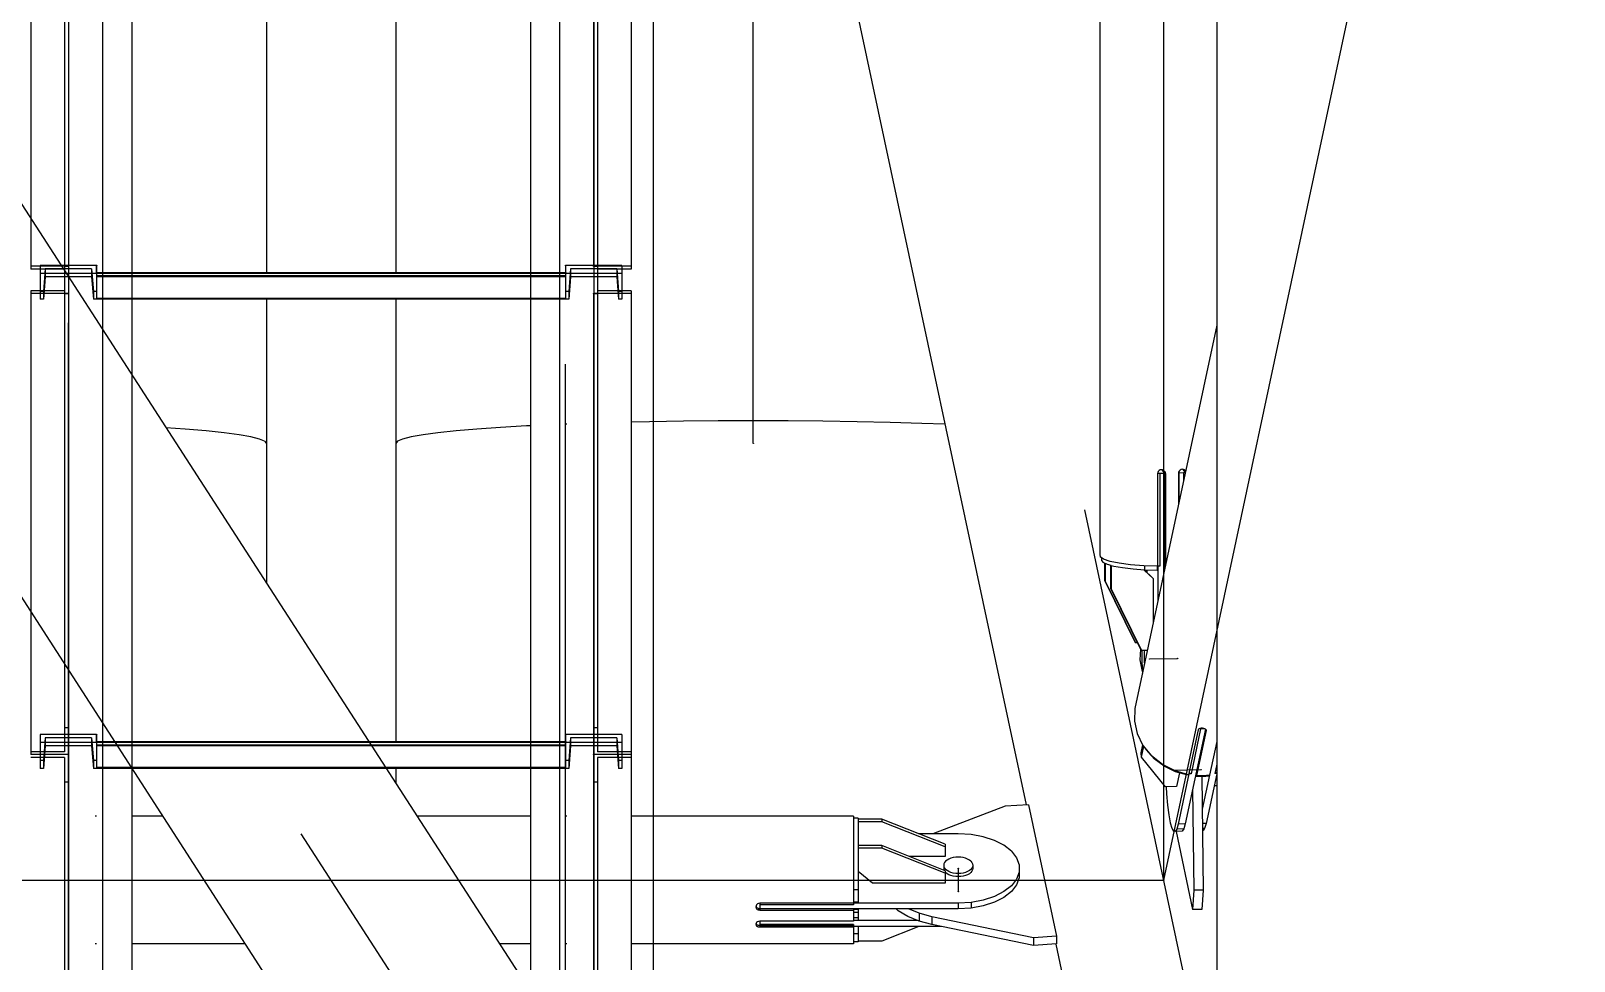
# Model space of a CAD drawing. Header units: millimetres. Extents: x 150209.93 to 150215.05, y 136675.65 to 136679.93.
# Drawn here: x 150211.3365 to 150211.4023, y 136676.5613 to 136676.6009 of the extents above; entities that cross this region are included whole.
import ezdxf

# ---------------------------------------------------------------- set-up
doc = ezdxf.new("R2010")
doc.units = ezdxf.units.MM
doc.header["$LTSCALE"] = 0.25
for name, pattern in [('CENTER', [50.8, 31.75, -6.35, 6.35, -6.35]), ('XKITLINE00', [0]), ('XKITLINE02', [4, 2, -2]), ('XKITLINE03', [6, 3, -1, 1, -1])]:
    doc.linetypes.add(name, pattern=pattern)

# ---------------------------------------------------------------- blocks, each defined once
blk = doc.blocks.new('çatıı')
at = {"color": 8, "linetype": 'CENTER'}
for p, q in [((12195, 4763.35), (12195, 6431.43)), ((12370, 3985.69), (12370, 5629.8)), ((12282.5, 4670.27), (12282.5, 5490.27)), ((12370, 4260.27), (11840, 5080.27)), ((12370, 4260.27), (12195, 5080.27)), ((12282.5, 4670.27), (12370, 5080.27)), ((12279.52, 4717.4), (12285.47, 4717.53)), ((12284.53, 4693.69), (12290.48, 4693.82)), ((12238.7, 4672.75), (12238.7, 4667.8)), ((11927.5, 4670.27), (12282.5, 4670.27))]:
    blk.add_line(p, q, dxfattribs=at)
at = {"color": 1, "linetype": 'XKITLINE03'}
for p, q in [((12049, 4289.12), (12049, 5553.53)), ((12160.98, 4289.11), (12160.98, 5553.53)), ((12054.98, 5549.66), (12055.01, 4280.28)), ((12154.98, 4280.28), (12154.98, 5549.66)), ((12049, 4896.99), (12049, 4801.11)), ((12160.98, 4801.11), (12160.98, 4896.99)), ((12055, 4799.57), (12055, 4801.27)), ((12154.98, 4801.27), (12154.98, 4799.57)), ((12055, 4799.75), (12154.98, 4799.75)), ((12049, 4795.3), (12049, 4697.01)), ((12160.98, 4697.01), (12160.98, 4795.3)), ((12055, 4699.58), (12055, 4701.28)), ((12055, 4699.76), (12154.98, 4699.76)), ((12154.98, 4701.28), (12154.98, 4699.58)), ((12049, 4697.01), (12049, 4601.13)), ((12160.98, 4601.13), (12160.98, 4697.01))]:
    blk.add_line(p, q, dxfattribs=at)
at = {"color": 116, "linetype": 'XKITLINE02', "true_color": 0x136734}
for p, q in [((12054.92, 5550.18), (12054.92, 4280.33)), ((12055.45, 5550.14), (12055.45, 4279.7)), ((12153.68, 5550.19), (12153.68, 4278.85)), ((12154.53, 5550.14), (12154.53, 4279.7)), ((12155.06, 5550.18), (12155.06, 4280.34)), ((12172.3, 5550.18), (12172.3, 4297.68)), ((12172.83, 5550.14), (12172.83, 4298.1)), ((12054.98, 5549.66), (12055.01, 4280.28)), ((12054.99, 5549.97), (12055.02, 4280.58)), ((12055.83, 5549.68), (12055.86, 4280.3)), ((12055.84, 5549.94), (12055.87, 4280.56)), ((12062.48, 5549.67), (12062.51, 4280.29)), ((12062.48, 5549.66), (12062.51, 4280.28)), ((12062.49, 5549.95), (12062.52, 4280.57)), ((12147.48, 5549.96), (12147.48, 4280.57)), ((12147.48, 5549.67), (12147.48, 4280.28)), ((12154.13, 5549.94), (12154.13, 4280.56)), ((12154.13, 5549.68), (12154.13, 4280.3)), ((12154.98, 5549.96), (12154.98, 4280.58)), ((12154.98, 5549.66), (12154.98, 4280.28)), ((12041, 4896.99), (12041, 4800.52)), ((12048.2, 4896.4), (12048.2, 4795.22)), ((12049, 4896.99), (12049, 4795.22)), ((12160.98, 4896.99), (12160.98, 4795.22)), ((12161.78, 4896.4), (12161.78, 4795.22)), ((12168.98, 4896.99), (12168.98, 4800.52)), ((12049, 4801.11), (12041, 4801.11)), ((12048.2, 4800.52), (12041, 4800.52)), ((12043, 4801.27), (12043, 4799.57)), ((12043, 4801.27), (12043, 4795.77)), ((12055, 4801.27), (12043, 4801.27)), ((12044.07, 4800.57), (12043.68, 4795.77)), ((12044.07, 4800.57), (12044.07, 4798.87)), ((12053.94, 4800.57), (12044.07, 4800.57)), ((12049, 4801.04), (12048.2, 4801.04)), ((12048.2, 4801.04), (12048.2, 4697.59)), ((12049, 4801.04), (12049, 4791.19)), ((12053.94, 4800.57), (12053.94, 4798.87)), ((12053.94, 4800.57), (12054.32, 4795.77)), ((12055, 4801.27), (12055, 4799.57)), ((12055, 4801.27), (12055, 4795.77)), ((12154.98, 4801.27), (12154.98, 4794.07)), ((12166.98, 4801.27), (12154.98, 4801.27)), ((12156.05, 4800.57), (12155.66, 4795.77)), ((12165.92, 4800.57), (12156.05, 4800.57)), ((12156.05, 4800.57), (12156.05, 4798.87)), ((12168.98, 4801.11), (12160.98, 4801.11)), ((12160.98, 4801.04), (12160.98, 4701.28)), ((12161.78, 4801.04), (12160.98, 4801.04)), ((12161.78, 4801.04), (12161.78, 4697.59)), ((12168.98, 4800.52), (12161.78, 4800.52)), ((12165.92, 4800.57), (12166.3, 4795.77)), ((12165.92, 4800.57), (12165.92, 4798.87)), ((12166.98, 4801.27), (12166.98, 4794.07)), ((12043, 4799.57), (12043, 4794.07)), ((12055, 4799.57), (12043, 4799.57)), ((12044.07, 4798.87), (12043.68, 4794.07)), ((12053.94, 4798.87), (12044.07, 4798.87)), ((12049, 4797.03), (12049, 4795.22)), ((12053.94, 4798.87), (12054.32, 4794.07)), ((12055, 4799.75), (12055, 4794.07)), ((12062.5, 4799.75), (12055, 4799.75)), ((12055, 4799.57), (12055, 4794.07)), ((12154.98, 4799.57), (12055, 4799.57)), ((12154.98, 4799.04), (12055, 4799.04)), ((12154.98, 4798.89), (12055, 4798.89)), ((12154.98, 4799.75), (12147.48, 4799.75)), ((12154.98, 4799.75), (12154.98, 4794.07)), ((12166.98, 4799.57), (12154.98, 4799.57)), ((12156.05, 4798.87), (12155.66, 4794.07)), ((12165.92, 4798.87), (12156.05, 4798.87)), ((12165.92, 4798.87), (12166.3, 4794.07)), ((12048.2, 4795.87), (12041, 4795.87)), ((12041, 4795.87), (12041, 4697.01)), ((12049, 4795.3), (12041, 4795.3)), ((12043, 4795.77), (12043, 4794.07)), ((12043.68, 4795.77), (12043, 4795.77)), ((12043.68, 4794.07), (12043, 4794.07)), ((12043.68, 4795.77), (12043.68, 4794.07)), ((12049, 4795.22), (12048.2, 4795.22)), ((12054.32, 4795.77), (12054.32, 4794.07)), ((12055, 4795.77), (12054.32, 4795.77)), ((12055, 4794.07), (12054.32, 4794.07)), ((12055, 4795.77), (12055, 4794.07)), ((12062.5, 4794.25), (12055, 4794.25)), ((12062.5, 4794.24), (12055, 4794.24)), ((12062.5, 4794.08), (12055, 4794.08)), ((12062.5, 4794.07), (12055, 4794.07)), ((12154.98, 4794.25), (12147.48, 4794.25)), ((12154.98, 4794.24), (12147.48, 4794.24)), ((12154.98, 4794.08), (12147.48, 4794.08)), ((12154.98, 4794.07), (12147.48, 4794.07)), ((12155.66, 4795.77), (12154.98, 4795.77)), ((12155.66, 4794.07), (12154.98, 4794.07)), ((12155.66, 4795.77), (12155.66, 4794.07)), ((12168.98, 4795.3), (12160.98, 4795.3)), ((12161.78, 4795.22), (12160.98, 4795.22)), ((12168.98, 4795.87), (12161.78, 4795.87)), ((12166.98, 4795.77), (12166.3, 4795.77)), ((12166.3, 4795.77), (12166.3, 4794.07)), ((12166.98, 4794.07), (12166.3, 4794.07)), ((12168.98, 4795.87), (12168.98, 4697.01)), ((12041, 4793.15), (12041, 4697.59)), ((12048.2, 4792.43), (12048.2, 4702.75)), ((12049, 4791.19), (12049, 4697.01)), ((12056.3, 4787.51), (12056.3, 4703.65)), ((12062.5, 4777.92), (12062.51, 4694.05)), ((12049, 4702.75), (12048.2, 4702.75)), ((12160.98, 4702.75), (12160.98, 4697.01)), ((12161.78, 4702.75), (12160.98, 4702.75)), ((12161.78, 4702.75), (12161.78, 4697.59)), ((12043, 4701.28), (12043, 4699.58)), ((12043, 4701.28), (12043, 4695.78)), ((12055, 4701.28), (12043, 4701.28)), ((12043, 4699.58), (12043, 4694.08)), ((12055, 4699.58), (12043, 4699.58)), ((12044.07, 4700.58), (12043.68, 4695.78)), ((12044.07, 4698.88), (12043.68, 4694.08)), ((12044.07, 4700.58), (12044.07, 4698.88)), ((12053.94, 4700.58), (12044.07, 4700.58)), ((12053.94, 4698.88), (12044.07, 4698.88)), ((12053.94, 4700.58), (12053.94, 4698.88)), ((12053.94, 4700.58), (12054.32, 4695.78)), ((12053.94, 4698.88), (12054.32, 4694.08)), ((12055, 4701.28), (12055, 4699.58)), ((12055, 4701.28), (12055, 4695.78)), ((12055, 4699.76), (12055, 4694.08)), ((12113.02, 4699.76), (12055, 4699.76)), ((12055, 4699.58), (12055, 4694.08)), ((12154.98, 4699.58), (12055, 4699.58)), ((12154.98, 4699.05), (12055, 4699.05)), ((12154.98, 4698.9), (12055, 4698.9)), ((12154.98, 4699.76), (12147.48, 4699.76)), ((12154.98, 4701.28), (12154.98, 4694.08)), ((12166.98, 4701.28), (12154.98, 4701.28)), ((12154.98, 4699.76), (12154.98, 4694.08)), ((12166.98, 4699.58), (12154.98, 4699.58)), ((12156.05, 4700.58), (12155.66, 4695.78)), ((12156.05, 4698.88), (12155.66, 4694.08)), ((12165.92, 4700.58), (12156.05, 4700.58)), ((12156.05, 4700.58), (12156.05, 4698.88)), ((12165.92, 4698.88), (12156.05, 4698.88)), ((12165.92, 4700.58), (12166.3, 4695.78)), ((12165.92, 4700.58), (12165.92, 4698.88)), ((12165.92, 4698.88), (12166.3, 4694.08)), ((12166.98, 4701.28), (12166.98, 4694.08)), ((12048.2, 4697.59), (12041, 4697.59)), ((12049, 4697.01), (12041, 4697.01)), ((12049, 4697.01), (12041, 4697.01)), ((12048.2, 4696.43), (12041, 4696.43)), ((12043, 4695.78), (12043, 4694.08)), ((12043.68, 4695.78), (12043, 4695.78)), ((12043.68, 4695.78), (12043.68, 4694.08)), ((12048.2, 4696.43), (12048.2, 4691.13)), ((12048.2, 4696.43), (12048.2, 4595.25)), ((12049, 4697.01), (12049, 4691.13)), ((12049, 4697.01), (12049, 4595.25)), ((12054.32, 4695.78), (12054.32, 4694.08)), ((12055, 4695.78), (12054.32, 4695.78)), ((12055, 4695.78), (12055, 4694.08)), ((12155.66, 4695.78), (12154.98, 4695.78)), ((12155.66, 4695.78), (12155.66, 4694.08)), ((12168.98, 4697.01), (12160.98, 4697.01)), ((12160.98, 4697.01), (12160.98, 4595.25)), ((12168.98, 4697.01), (12160.98, 4697.01)), ((12168.98, 4697.59), (12161.78, 4697.59)), ((12161.78, 4696.42), (12161.78, 4595.25)), ((12168.98, 4696.42), (12161.78, 4696.42)), ((12166.98, 4695.78), (12166.3, 4695.78)), ((12166.3, 4695.78), (12166.3, 4694.08)), ((12168.98, 4697.59), (12168.98, 4697.01)), ((12168.98, 4697.01), (12168.98, 4600.55)), ((12043.68, 4694.08), (12043, 4694.08)), ((12055, 4694.08), (12054.32, 4694.08)), ((12116.57, 4694.26), (12055, 4694.26)), ((12116.58, 4694.25), (12055, 4694.25)), ((12116.68, 4694.09), (12055, 4694.09)), ((12116.69, 4694.08), (12055, 4694.08)), ((12154.98, 4694.26), (12147.48, 4694.26)), ((12154.98, 4694.25), (12147.48, 4694.25)), ((12154.98, 4694.09), (12147.48, 4694.09)), ((12154.98, 4694.08), (12147.48, 4694.08)), ((12155.66, 4694.08), (12154.98, 4694.08)), ((12166.98, 4694.08), (12166.3, 4694.08)), ((12049, 4691.13), (12048.2, 4691.13)), ((12161.78, 4691.13), (12160.98, 4691.13))]:
    blk.add_line(p, q, dxfattribs=at)
at = {"color": 7, "linetype": 'XKITLINE00'}
for p, q in [((12056.3, 5057.42), (12056.3, 4787.51)), ((12062.5, 5057.42), (12062.5, 4777.92)), ((12147.48, 5057.42), (12147.48, 4646.44)), ((12153.68, 5057.42), (12153.68, 4636.85)), ((12173.68, 5057.42), (12173.68, 4605.91)), ((12147.48, 4799.75), (12062.5, 4799.75)), ((12147.48, 4794.25), (12062.5, 4794.25)), ((12147.48, 4794.24), (12062.5, 4794.24)), ((12147.48, 4794.08), (12062.5, 4794.08)), ((12147.48, 4794.07), (12062.5, 4794.07)), ((12056.3, 4703.65), (12056.3, 4283.12)), ((12147.48, 4699.76), (12113.02, 4699.76)), ((12062.51, 4694.05), (12062.52, 4283.12)), ((12147.48, 4694.26), (12116.57, 4694.26)), ((12147.48, 4694.25), (12116.58, 4694.25)), ((12147.48, 4694.09), (12116.68, 4694.09)), ((12147.48, 4694.08), (12116.69, 4694.08))]:
    blk.add_line(p, q, dxfattribs=at)
at = {"color": 8, "linetype": 'XKITLINE00'}
for p, q in [((12268.91, 5047.97), (12268.91, 4739.66)), ((12293.8, 5034.81), (12293.8, 4464.85)), ((12190.89, 4978.11), (12253.17, 4686.31)), ((12091.2, 4894.06), (12091.2, 4799.75)), ((12118.8, 4894.06), (12118.8, 4799.75)), ((12008.14, 4862.09), (12239.82, 4503.64)), ((11970.17, 4836.91), (12201.85, 4478.46)), ((12091.2, 4794.07), (12091.2, 4763.35)), ((12118.8, 4794.07), (12118.8, 4763.35)), ((12293.8, 4788.57), (12276.35, 4706.82)), ((12147.48, 4767.12), (12146.65, 4767.08)), ((12155.27, 4767.46), (12154.98, 4767.45)), ((12155.27, 4767.46), (12154.98, 4767.45)), ((12172.88, 4767.97), (12168.98, 4767.88)), ((12172.88, 4767.97), (12168.98, 4767.88)), ((12180.13, 4768.09), (12172.88, 4767.97)), ((12180.13, 4768.09), (12172.88, 4767.97)), ((12187.53, 4768.16), (12180.13, 4768.09)), ((12187.53, 4768.15), (12180.13, 4768.09)), ((12195, 4768.18), (12187.53, 4768.16)), ((12195, 4768.18), (12187.53, 4768.15)), ((12202.46, 4768.16), (12195, 4768.18)), ((12202.46, 4768.15), (12195, 4768.18)), ((12209.86, 4768.09), (12202.46, 4768.16)), ((12209.86, 4768.09), (12202.46, 4768.15)), ((12217.12, 4767.97), (12209.86, 4768.09)), ((12217.12, 4767.97), (12209.86, 4768.09)), ((12224.16, 4767.81), (12217.12, 4767.97)), ((12224.16, 4767.81), (12217.12, 4767.97)), ((12230.92, 4767.61), (12224.16, 4767.81)), ((12230.92, 4767.61), (12224.16, 4767.81)), ((12235.86, 4767.42), (12230.92, 4767.61)), ((12235.86, 4767.42), (12230.92, 4767.61)), ((12073.9, 4766.41), (12069.75, 4766.7)), ((12073.9, 4766.41), (12069.75, 4766.7)), ((12078.35, 4766.03), (12073.9, 4766.41)), ((12078.35, 4766.03), (12073.9, 4766.41)), ((12082.2, 4765.63), (12078.35, 4766.03)), ((12082.2, 4765.63), (12078.35, 4766.03)), ((12085.39, 4765.2), (12082.2, 4765.63)), ((12085.39, 4765.2), (12082.2, 4765.63)), ((12087.91, 4764.75), (12085.39, 4765.2)), ((12087.91, 4764.75), (12085.39, 4765.2)), ((12089.73, 4764.29), (12087.91, 4764.75)), ((12089.73, 4764.29), (12087.91, 4764.75)), ((12090.83, 4763.83), (12089.73, 4764.29)), ((12090.83, 4763.83), (12089.73, 4764.29)), ((12090.83, 4763.83), (12091.2, 4763.35)), ((12090.83, 4763.83), (12091.2, 4763.35)), ((12119.16, 4763.83), (12118.8, 4763.35)), ((12119.16, 4763.83), (12118.8, 4763.35)), ((12120.26, 4764.29), (12119.16, 4763.83)), ((12120.26, 4764.29), (12119.16, 4763.83)), ((12122.08, 4764.75), (12120.26, 4764.29)), ((12122.08, 4764.75), (12120.26, 4764.29)), ((12124.6, 4765.2), (12122.08, 4764.75)), ((12124.6, 4765.2), (12122.08, 4764.75)), ((12127.79, 4765.63), (12124.6, 4765.2)), ((12127.79, 4765.63), (12124.6, 4765.2)), ((12131.64, 4766.03), (12127.79, 4765.63)), ((12131.64, 4766.03), (12127.79, 4765.63)), ((12136.09, 4766.41), (12131.64, 4766.03)), ((12136.09, 4766.41), (12131.64, 4766.03)), ((12141.11, 4766.77), (12136.09, 4766.41)), ((12141.11, 4766.76), (12136.09, 4766.41)), ((12146.65, 4767.08), (12141.11, 4766.77)), ((12091.2, 4763.35), (12091.2, 4733.53)), ((12118.8, 4763.35), (12118.8, 4699.76)), ((12281.32, 4757.38), (12281.22, 4757.15)), ((12281.51, 4757.57), (12281.32, 4757.38)), ((12281.75, 4757.69), (12281.51, 4757.57)), ((12282.01, 4757.73), (12281.75, 4757.69)), ((12282.27, 4757.69), (12282.01, 4757.73)), ((12282.12, 4757.71), (12282.71, 4756.96)), ((12282.2, 4757.7), (12282.2, 4757.61)), ((12282.51, 4757.57), (12282.27, 4757.69)), ((12282.28, 4757.69), (12282.28, 4757.52)), ((12282.7, 4757.39), (12282.51, 4757.57)), ((12282.65, 4757.44), (12282.75, 4757.26)), ((12282.7, 4757.39), (12282.82, 4757.16)), ((12282.75, 4757.26), (12282.79, 4757)), ((12282.75, 4757.26), (12282.82, 4757.16)), ((12285.8, 4757.46), (12285.68, 4757.22)), ((12285.98, 4757.65), (12285.8, 4757.46)), ((12286.21, 4757.78), (12285.98, 4757.65)), ((12286.47, 4757.83), (12286.21, 4757.78)), ((12286.73, 4757.8), (12286.47, 4757.83)), ((12286.58, 4757.82), (12287.09, 4757.16)), ((12286.96, 4757.69), (12286.73, 4757.8)), ((12287.12, 4757.53), (12286.96, 4757.69)), ((12287.09, 4757.57), (12287.15, 4757.44)), ((12287.14, 4757.51), (12287.16, 4757.47)), ((12281.22, 4757.15), (12281.15, 4756.89)), ((12281.15, 4756.89), (12281.15, 4737.18)), ((12281.18, 4756.99), (12281.19, 4756.97)), ((12281.68, 4756.94), (12281.19, 4756.97)), ((12281.19, 4756.97), (12281.19, 4737.25)), ((12282.71, 4756.96), (12281.68, 4756.94)), ((12281.68, 4756.94), (12281.68, 4737.22)), ((12282.71, 4756.96), (12282.71, 4736.65)), ((12282.79, 4757), (12282.79, 4737.28)), ((12282.79, 4757), (12282.87, 4756.9)), ((12282.82, 4757.16), (12282.87, 4756.9)), ((12282.87, 4756.9), (12282.87, 4737.35)), ((12285.68, 4757.22), (12285.64, 4756.96)), ((12285.64, 4756.96), (12285.64, 4750.36)), ((12285.66, 4757.06), (12285.69, 4757.02)), ((12286.73, 4757.05), (12285.69, 4757.02)), ((12285.69, 4757.02), (12285.69, 4750.59)), ((12287.08, 4757.09), (12286.73, 4757.05)), ((12286.73, 4757.05), (12286.73, 4755.46)), ((12282.71, 4740.97), (12282.79, 4740.88)), ((12268.91, 4739.66), (12268.96, 4739.15)), ((12269.7, 4738.66), (12268.96, 4739.15)), ((12269.25, 4738.96), (12269.25, 4738.4)), ((12269.25, 4738.4), (12269.6, 4737.95)), ((12270.5, 4737.52), (12269.6, 4737.95)), ((12271.07, 4738.2), (12269.7, 4738.66)), ((12269.88, 4737.82), (12269.88, 4734.19)), ((12270.01, 4737.76), (12270.01, 4734.02)), ((12271.31, 4737.3), (12270.5, 4737.52)), ((12273.02, 4737.8), (12271.07, 4738.2)), ((12275.45, 4737.49), (12273.02, 4737.8)), ((12271.18, 4737.33), (12271.18, 4732.53)), ((12271.31, 4737.3), (12271.31, 4737.29)), ((12271.31, 4737.29), (12271.31, 4732.36)), ((12271.33, 4737.29), (12271.31, 4737.29)), ((12271.9, 4737.13), (12271.33, 4737.29)), ((12273.74, 4736.8), (12271.9, 4737.13)), ((12275.96, 4736.53), (12273.74, 4736.8)), ((12278.23, 4737.28), (12275.45, 4737.49)), ((12278.44, 4736.35), (12275.96, 4736.53)), ((12281.15, 4737.18), (12278.23, 4737.28)), ((12280.24, 4734.53), (12278.36, 4736.36)), ((12280.11, 4734.69), (12278.4, 4736.35)), ((12278.44, 4737.27), (12278.44, 4736.35)), ((12281.1, 4736.26), (12278.44, 4736.35)), ((12278.93, 4736.19), (12278.78, 4736.34)), ((12278.82, 4736.34), (12278.93, 4736.19)), ((12278.93, 4736.19), (12278.93, 4735.83)), ((12280.11, 4734.69), (12280.24, 4734.53)), ((12280.24, 4734.53), (12280.24, 4725.04)), ((12281.1, 4737.18), (12281.1, 4736.26)), ((12281.68, 4737.22), (12281.19, 4737.25)), ((12281.19, 4737.25), (12281.23, 4737.21)), ((12281.68, 4737.22), (12281.23, 4737.21)), ((12281.23, 4737.21), (12281.23, 4729.68)), ((12282.71, 4737.37), (12282.82, 4737.23)), ((12282.79, 4737.28), (12282.84, 4737.22)), ((12269.88, 4734.19), (12276.33, 4721.02)), ((12269.88, 4734.19), (12270.01, 4734.02)), ((12270.01, 4734.02), (12276.46, 4720.85)), ((12271.18, 4732.53), (12277.63, 4719.36)), ((12271.18, 4732.53), (12271.31, 4732.36)), ((12271.31, 4732.36), (12277.76, 4719.19)), ((12276.33, 4721.02), (12276.46, 4720.85)), ((12276.89, 4720.86), (12276.46, 4720.85)), ((12277.55, 4719.52), (12277.4, 4717.24)), ((12277.63, 4719.36), (12277.76, 4719.19)), ((12279, 4719.22), (12277.76, 4719.19)), ((12277.82, 4719.19), (12277.85, 4716.84)), ((12278.33, 4718.42), (12278.32, 4717.9)), ((12278.32, 4717.9), (12278.33, 4717.36)), ((12278.35, 4718.91), (12278.33, 4718.42)), ((12278.37, 4719.21), (12278.35, 4718.91)), ((12277.4, 4717.24), (12277.94, 4714.7)), ((12277.85, 4716.84), (12277.95, 4714.34)), ((12278.33, 4717.36), (12278.35, 4716.82)), ((12278.35, 4716.82), (12278.38, 4716.32)), ((12276.35, 4706.82), (12276.25, 4704.15)), ((12276.25, 4704.15), (12276.84, 4701.49)), ((12276.84, 4701.49), (12278.07, 4698.98)), ((12291.39, 4702.45), (12287.07, 4682.23)), ((12289.83, 4702.32), (12287.79, 4692.72)), ((12290.37, 4702.49), (12288.32, 4692.9)), ((12291.43, 4702.42), (12289.44, 4693.11)), ((12291.53, 4702.17), (12289.49, 4692.58)), ((12289.92, 4702.42), (12289.83, 4702.32)), ((12290.05, 4702.53), (12289.92, 4702.42)), ((12290.25, 4702.61), (12290.05, 4702.53)), ((12290.37, 4702.49), (12290.18, 4702.58)), ((12290.5, 4702.65), (12290.25, 4702.61)), ((12291.28, 4702.51), (12290.37, 4702.49)), ((12290.77, 4702.65), (12290.5, 4702.65)), ((12291.03, 4702.61), (12290.77, 4702.65)), ((12291.25, 4702.53), (12291.03, 4702.61)), ((12291.42, 4702.42), (12291.25, 4702.53)), ((12291.37, 4702.36), (12291.38, 4702.22)), ((12291.42, 4702.42), (12291.52, 4702.3)), ((12291.52, 4702.3), (12291.53, 4702.17)), ((12278.01, 4699.11), (12277.64, 4697.36)), ((12278.22, 4698.81), (12277.72, 4696.48)), ((12278.07, 4698.98), (12279.89, 4696.75)), ((12278.5, 4698.46), (12278.77, 4698.01)), ((12293.8, 4699.82), (12292.26, 4692.64)), ((12277.64, 4697.36), (12277.72, 4696.48)), ((12277.72, 4696.48), (12282.78, 4690.15)), ((12278.77, 4698.01), (12279.74, 4696.93)), ((12282.21, 4694.9), (12279.89, 4696.75)), ((12279.96, 4696.7), (12280.5, 4696.1)), ((12282.62, 4694.52), (12280.5, 4696.1)), ((12284.91, 4693.53), (12282.21, 4694.9)), ((12293.8, 4695), (12293.37, 4693.01)), ((12118.8, 4694.08), (12118.8, 4690.83)), ((12285.04, 4693.34), (12282.62, 4694.52)), ((12287.79, 4692.72), (12284.91, 4693.53)), ((12285.07, 4693.48), (12285.04, 4693.34)), ((12287.65, 4692.6), (12285.04, 4693.34)), ((12285.88, 4693.1), (12285.26, 4690.21)), ((12287.87, 4692.89), (12285.59, 4682.2)), ((12287.68, 4692.75), (12287.65, 4692.6)), ((12287.86, 4693.05), (12287.87, 4692.89)), ((12288.32, 4692.9), (12287.87, 4693.11)), ((12288.32, 4692.9), (12287.87, 4692.89)), ((12289.34, 4692.56), (12289.28, 4692.56)), ((12289.32, 4692.77), (12289.36, 4692.38)), ((12289.46, 4692.86), (12289.36, 4692.38)), ((12290.06, 4692.35), (12289.36, 4692.38)), ((12289.43, 4693.25), (12289.46, 4692.86)), ((12289.44, 4693.11), (12289.49, 4692.58)), ((12290.89, 4692.47), (12289.49, 4692.58)), ((12290.1, 4692.53), (12290.06, 4692.35)), ((12290.75, 4692.34), (12290.06, 4692.35)), ((12290.61, 4692.34), (12290.91, 4668.15)), ((12292.26, 4692.64), (12290.7, 4685.35)), ((12291.45, 4692.38), (12290.75, 4692.34)), ((12292.26, 4692.64), (12290.89, 4692.47)), ((12291.48, 4692.55), (12291.45, 4692.38)), ((12292.14, 4692.44), (12291.45, 4692.38)), ((12293.8, 4692.91), (12291.54, 4682.33)), ((12292.18, 4692.63), (12292.14, 4692.44)), ((12293.8, 4693.25), (12293.37, 4693.01)), ((12293.8, 4693.02), (12293.37, 4693.01)), ((12293.79, 4692.87), (12293.8, 4692.76)), ((12285.26, 4690.21), (12282.78, 4690.15)), ((12283, 4690.16), (12283.09, 4688.64)), ((12283.09, 4688.64), (12283.31, 4686.24)), ((12288.66, 4689.67), (12288.93, 4668.11)), ((12293.69, 4690.39), (12293.26, 4690.38)), ((12293.8, 4690.48), (12293.69, 4690.39)), ((12248.73, 4686.01), (12233.31, 4680.15)), ((12253.7, 4686.34), (12248.73, 4686.01)), ((12253.7, 4686.34), (12259.68, 4658.31)), ((12283.31, 4686.24), (12283.58, 4684.16)), ((12055.01, 4683.89), (12054.72, 4683.89)), ((12069.07, 4683.89), (12062.51, 4683.89)), ((12147.48, 4683.89), (12123.28, 4683.89)), ((12155.27, 4683.89), (12154.98, 4683.89)), ((12216.4, 4683.89), (12168.98, 4683.89)), ((12216.4, 4683.89), (12216.4, 4665.33)), ((12217.4, 4683.47), (12216.4, 4683.47)), ((12217.4, 4683.47), (12217.4, 4683.28)), ((12217.4, 4683.28), (12217.4, 4683.26)), ((12222.4, 4683.28), (12217.4, 4683.28)), ((12217.4, 4683.26), (12217.4, 4677.1)), ((12222.4, 4682.72), (12217.4, 4682.72)), ((12222.4, 4683.28), (12222.4, 4682.72)), ((12235.9, 4677.92), (12222.4, 4683.28)), ((12235.9, 4677.36), (12222.4, 4682.72)), ((12283.58, 4684.16), (12283.9, 4682.5)), ((12283.9, 4682.5), (12284.24, 4681.33)), ((12285.59, 4682.2), (12285.29, 4681.14)), ((12287.07, 4682.23), (12285.59, 4682.2)), ((12287.07, 4682.23), (12286.77, 4681.17)), ((12291.54, 4682.33), (12290.74, 4682.31)), ((12291.54, 4682.33), (12291.23, 4681.27)), ((12238.7, 4680.15), (12230.28, 4680.15)), ((12241.42, 4679.99), (12238.7, 4680.15)), ((12244.02, 4679.51), (12241.42, 4679.99)), ((12246.4, 4678.74), (12244.02, 4679.51)), ((12248.43, 4677.7), (12246.4, 4678.74)), ((12284.24, 4681.33), (12284.6, 4680.7)), ((12284.95, 4680.63), (12284.6, 4680.7)), ((12285.29, 4681.14), (12284.95, 4680.63)), ((12286.44, 4680.67), (12284.95, 4680.63)), ((12285.14, 4680.64), (12288.66, 4663.97)), ((12286.77, 4681.17), (12285.29, 4681.14)), ((12286.77, 4681.17), (12286.44, 4680.67)), ((12291.23, 4681.27), (12290.75, 4681.26)), ((12290.9, 4680.77), (12290.76, 4680.76)), ((12291.23, 4681.27), (12290.9, 4680.77)), ((12217.55, 4677.64), (12217.4, 4677.77)), ((12222.4, 4677.64), (12217.4, 4677.64)), ((12217.4, 4677.1), (12217.4, 4677.07)), ((12222.4, 4677.07), (12217.4, 4677.07)), ((12217.4, 4677.07), (12217.4, 4677.05)), ((12217.4, 4677.05), (12217.4, 4670.89)), ((12222.4, 4677.64), (12222.4, 4677.07)), ((12235.9, 4672.27), (12222.4, 4677.64)), ((12235.9, 4671.71), (12222.4, 4677.07)), ((12235.9, 4675.29), (12228.29, 4675.29)), ((12235.9, 4677.92), (12235.9, 4675.29)), ((12237.63, 4675.06), (12237.15, 4674.93)), ((12238.16, 4675.13), (12237.63, 4675.06)), ((12238.7, 4675.16), (12238.16, 4675.13)), ((12239.23, 4675.13), (12238.7, 4675.16)), ((12239.76, 4675.06), (12239.23, 4675.13)), ((12240.25, 4674.93), (12239.76, 4675.06)), ((12250.04, 4676.45), (12248.43, 4677.7)), ((12250.04, 4676.45), (12251.15, 4675.04)), ((12251.15, 4675.04), (12251.72, 4673.52)), ((12220.4, 4669.64), (12217.4, 4672.12)), ((12235.64, 4673.71), (12235.6, 4673.41)), ((12235.6, 4673.41), (12235.64, 4673.11)), ((12235.6, 4673.41), (12235.6, 4672.75)), ((12235.6, 4672.75), (12235.64, 4672.45)), ((12235.78, 4674.01), (12235.64, 4673.71)), ((12235.64, 4673.11), (12235.78, 4672.81)), ((12235.64, 4672.45), (12235.69, 4672.36)), ((12236.01, 4674.29), (12235.78, 4674.01)), ((12235.78, 4672.81), (12236.01, 4672.54)), ((12235.9, 4672.27), (12235.9, 4669.64)), ((12235.9, 4672.01), (12236.01, 4671.87)), ((12236.32, 4674.54), (12236.01, 4674.29)), ((12236.32, 4672.29), (12236.01, 4672.54)), ((12236.32, 4671.62), (12236.01, 4671.87)), ((12236.7, 4674.75), (12236.32, 4674.54)), ((12236.7, 4672.07), (12236.32, 4672.29)), ((12237.15, 4674.93), (12236.7, 4674.75)), ((12237.15, 4671.89), (12236.7, 4672.07)), ((12237.63, 4671.77), (12237.15, 4671.89)), ((12238.16, 4671.69), (12237.63, 4671.77)), ((12239.76, 4671.77), (12239.23, 4671.69)), ((12240.25, 4671.89), (12239.76, 4671.77)), ((12240.69, 4674.75), (12240.25, 4674.93)), ((12240.69, 4672.07), (12240.25, 4671.89)), ((12241.07, 4674.54), (12240.69, 4674.75)), ((12241.07, 4672.29), (12240.69, 4672.07)), ((12241.38, 4674.29), (12241.07, 4674.54)), ((12241.38, 4672.54), (12241.07, 4672.29)), ((12241.38, 4671.87), (12241.07, 4671.62)), ((12241.38, 4674.29), (12241.61, 4674.01)), ((12241.61, 4672.81), (12241.38, 4672.54)), ((12241.61, 4672.15), (12241.38, 4671.87)), ((12241.61, 4674.01), (12241.75, 4673.71)), ((12241.75, 4673.11), (12241.61, 4672.81)), ((12241.75, 4672.45), (12241.61, 4672.15)), ((12241.75, 4673.71), (12241.8, 4673.41)), ((12241.8, 4673.41), (12241.75, 4673.11)), ((12241.8, 4672.75), (12241.75, 4672.45)), ((12241.8, 4673.41), (12241.8, 4672.75)), ((12251.72, 4671.98), (12251.15, 4670.46)), ((12251.72, 4673.52), (12251.72, 4670.74)), ((12217.4, 4670.89), (12217.4, 4665.56)), ((12235.9, 4669.64), (12220.4, 4669.64)), ((12236.7, 4671.41), (12236.32, 4671.62)), ((12237.15, 4671.23), (12236.7, 4671.41)), ((12237.63, 4671.1), (12237.15, 4671.23)), ((12238.16, 4671.03), (12237.63, 4671.1)), ((12238.7, 4671.66), (12238.16, 4671.69)), ((12238.7, 4671), (12238.16, 4671.03)), ((12239.23, 4671.69), (12238.7, 4671.66)), ((12238.7, 4671.66), (12238.7, 4671)), ((12239.23, 4671.03), (12238.7, 4671)), ((12239.76, 4671.1), (12239.23, 4671.03)), ((12240.25, 4671.23), (12239.76, 4671.1)), ((12240.69, 4671.41), (12240.25, 4671.23)), ((12241.07, 4671.62), (12240.69, 4671.41)), ((12250.04, 4669.05), (12248.43, 4667.8)), ((12251.15, 4670.46), (12250.04, 4669.05)), ((12251.15, 4669.23), (12250.04, 4667.81)), ((12251.72, 4670.74), (12251.15, 4669.23)), ((12195.9, 4665.18), (12195.71, 4665.01)), ((12196.13, 4665.26), (12195.9, 4665.18)), ((12196.4, 4665.33), (12196.13, 4665.26)), ((12196.4, 4665.33), (12196.4, 4664.11)), ((12216.4, 4665.33), (12196.4, 4665.33)), ((12217.4, 4668.18), (12216.4, 4668.18)), ((12217.4, 4665.56), (12216.4, 4665.56)), ((12238.7, 4665.35), (12216.4, 4665.35)), ((12216.4, 4665.33), (12216.4, 4664.98)), ((12241.42, 4665.51), (12238.7, 4665.35)), ((12238.7, 4665.35), (12238.7, 4664.11)), ((12244.02, 4665.99), (12241.42, 4665.51)), ((12241.42, 4665.51), (12241.42, 4664.28)), ((12246.4, 4666.76), (12244.02, 4665.99)), ((12246.4, 4665.53), (12244.02, 4664.75)), ((12248.43, 4667.8), (12246.4, 4666.76)), ((12248.43, 4666.56), (12246.4, 4665.53)), ((12250.04, 4667.81), (12248.43, 4666.56)), ((12288.93, 4668.11), (12288.66, 4663.97)), ((12290.91, 4668.15), (12288.93, 4668.11)), ((12290.91, 4668.15), (12290.64, 4664.01)), ((12195.59, 4664.8), (12195.55, 4664.56)), ((12195.55, 4664.56), (12195.59, 4664.33)), ((12195.58, 4664.73), (12195.59, 4664.67)), ((12195.71, 4665.01), (12195.59, 4664.8)), ((12195.59, 4664.67), (12195.71, 4664.46)), ((12195.59, 4664.33), (12195.71, 4664.12)), ((12195.9, 4664.29), (12195.71, 4664.46)), ((12195.9, 4663.95), (12195.71, 4664.12)), ((12196.13, 4664.19), (12195.9, 4664.29)), ((12196.13, 4663.85), (12195.9, 4663.95)), ((12196.13, 4664.19), (12196.13, 4663.85)), ((12196.4, 4664.15), (12196.13, 4664.19)), ((12196.4, 4663.81), (12196.13, 4663.85)), ((12216.4, 4664.98), (12196.4, 4664.98)), ((12238.7, 4664.11), (12196.4, 4664.11)), ((12196.4, 4664.11), (12196.4, 4663.81)), ((12216.4, 4663.81), (12196.4, 4663.81)), ((12216.4, 4664.11), (12216.4, 4663.99)), ((12216.4, 4664.11), (12216.4, 4663.81)), ((12217.4, 4663.99), (12216.4, 4663.99)), ((12216.4, 4663.81), (12216.4, 4661.5)), ((12217.4, 4663.38), (12216.4, 4663.38)), ((12217.4, 4662.22), (12216.4, 4662.22)), ((12217.4, 4664.11), (12217.4, 4662.79)), ((12217.4, 4662.79), (12217.4, 4661.68)), ((12225.91, 4663.74), (12225.48, 4664.11)), ((12227.97, 4662.52), (12225.91, 4663.74)), ((12230.38, 4661.53), (12227.97, 4662.52)), ((12230.38, 4663.18), (12228.1, 4664.11)), ((12230.38, 4663.18), (12230.38, 4661.53)), ((12233.08, 4662.46), (12230.38, 4663.18)), ((12233.08, 4662.46), (12233.08, 4660.81)), ((12254.72, 4657.97), (12233.08, 4662.46)), ((12241.42, 4664.28), (12238.7, 4664.11)), ((12244.02, 4664.75), (12241.42, 4664.28)), ((12290.64, 4664.01), (12288.66, 4663.97)), ((12195.59, 4661.05), (12195.55, 4660.85)), ((12195.55, 4660.85), (12195.59, 4660.65)), ((12195.71, 4661.23), (12195.59, 4661.05)), ((12195.59, 4660.99), (12195.71, 4660.81)), ((12195.59, 4660.65), (12195.71, 4660.47)), ((12195.9, 4661.38), (12195.71, 4661.23)), ((12195.86, 4660.69), (12195.71, 4660.81)), ((12195.9, 4660.33), (12195.71, 4660.47)), ((12195.9, 4660.67), (12195.86, 4660.69)), ((12196.13, 4661.47), (12195.9, 4661.38)), ((12196.13, 4660.6), (12195.9, 4660.67)), ((12196.13, 4660.25), (12195.9, 4660.33)), ((12196.4, 4661.5), (12196.13, 4661.47)), ((12196.4, 4660.57), (12196.13, 4660.6)), ((12196.4, 4660.21), (12196.13, 4660.25)), ((12196.4, 4661.5), (12196.4, 4660.55)), ((12216.4, 4661.5), (12196.4, 4661.5)), ((12216.4, 4660.77), (12196.4, 4660.77)), ((12216.4, 4660.55), (12196.4, 4660.55)), ((12196.4, 4660.55), (12196.4, 4660.21)), ((12216.4, 4660.21), (12196.4, 4660.21)), ((12217.4, 4661.68), (12216.4, 4661.68)), ((12230.12, 4661.64), (12216.4, 4661.64)), ((12216.4, 4660.77), (12216.4, 4660.4)), ((12235.04, 4660.4), (12216.4, 4660.4)), ((12216.4, 4660.4), (12216.4, 4656.66)), ((12217.4, 4658.84), (12216.4, 4658.84)), ((12217.4, 4660.4), (12217.4, 4657.71)), ((12230.28, 4660.4), (12222.4, 4657.27)), ((12233.08, 4660.81), (12230.38, 4661.53)), ((12254.72, 4656.32), (12233.08, 4660.81)), ((12055.01, 4656.66), (12054.72, 4656.66)), ((12086.67, 4656.66), (12062.51, 4656.66)), ((12147.48, 4656.66), (12140.88, 4656.66)), ((12155.27, 4656.66), (12154.98, 4656.66)), ((12216.4, 4656.66), (12168.98, 4656.66)), ((12217.4, 4657.07), (12216.4, 4657.07)), ((12217.4, 4657.71), (12217.4, 4657.12)), ((12222.4, 4657.27), (12217.4, 4657.27)), ((12217.4, 4657.12), (12217.4, 4657.07)), ((12259.68, 4658.31), (12254.72, 4657.97)), ((12254.72, 4657.97), (12254.72, 4656.32)), ((12259.68, 4656.66), (12254.72, 4656.32)), ((12259.5, 4656.64), (12293.8, 4495.94)), ((12259.68, 4658.31), (12259.68, 4656.66))]:
    blk.add_line(p, q, dxfattribs=at)
at = {"color": 1, "linetype": 'XKITLINE00'}
for centre in [(12049, 4801.11), (12055, 4801.27), (12154.98, 4801.27), (12160.98, 4801.11), (12055, 4799.75), (12055, 4799.57), (12154.98, 4799.75), (12154.98, 4799.57), (12049, 4795.3), (12160.98, 4795.3), (12055, 4701.28), (12154.98, 4701.28), (12055, 4699.76), (12055, 4699.58), (12154.98, 4699.76), (12154.98, 4699.58), (12049, 4697.01), (12049, 4697.01), (12160.98, 4697.01), (12160.98, 4697.01)]:
    blk.add_circle(centre, 0.05, dxfattribs=at)
at = {"color": 8, "linetype": 'XKITLINE00'}
for centre in [(12195, 4763.35), (12279.52, 4717.4), (12285.47, 4717.53), (12284.53, 4693.69), (12290.48, 4693.82), (12238.7, 4672.75), (12282.5, 4670.27), (12282.5, 4670.27), (12282.5, 4670.27), (12238.7, 4667.8)]:
    blk.add_circle(centre, 0.05, dxfattribs=at)

msp = doc.modelspace()

# ---------------------------------------------------------------- block references
at = {"xscale": 0.0002000170049888334, "yscale": 0.0002000170049888334, "zscale": 0.0002000170049888334}
msp.add_blockref('çatıı', (150208.928067, 136675.630592), dxfattribs=at)

doc.saveas('drawing.dxf')
